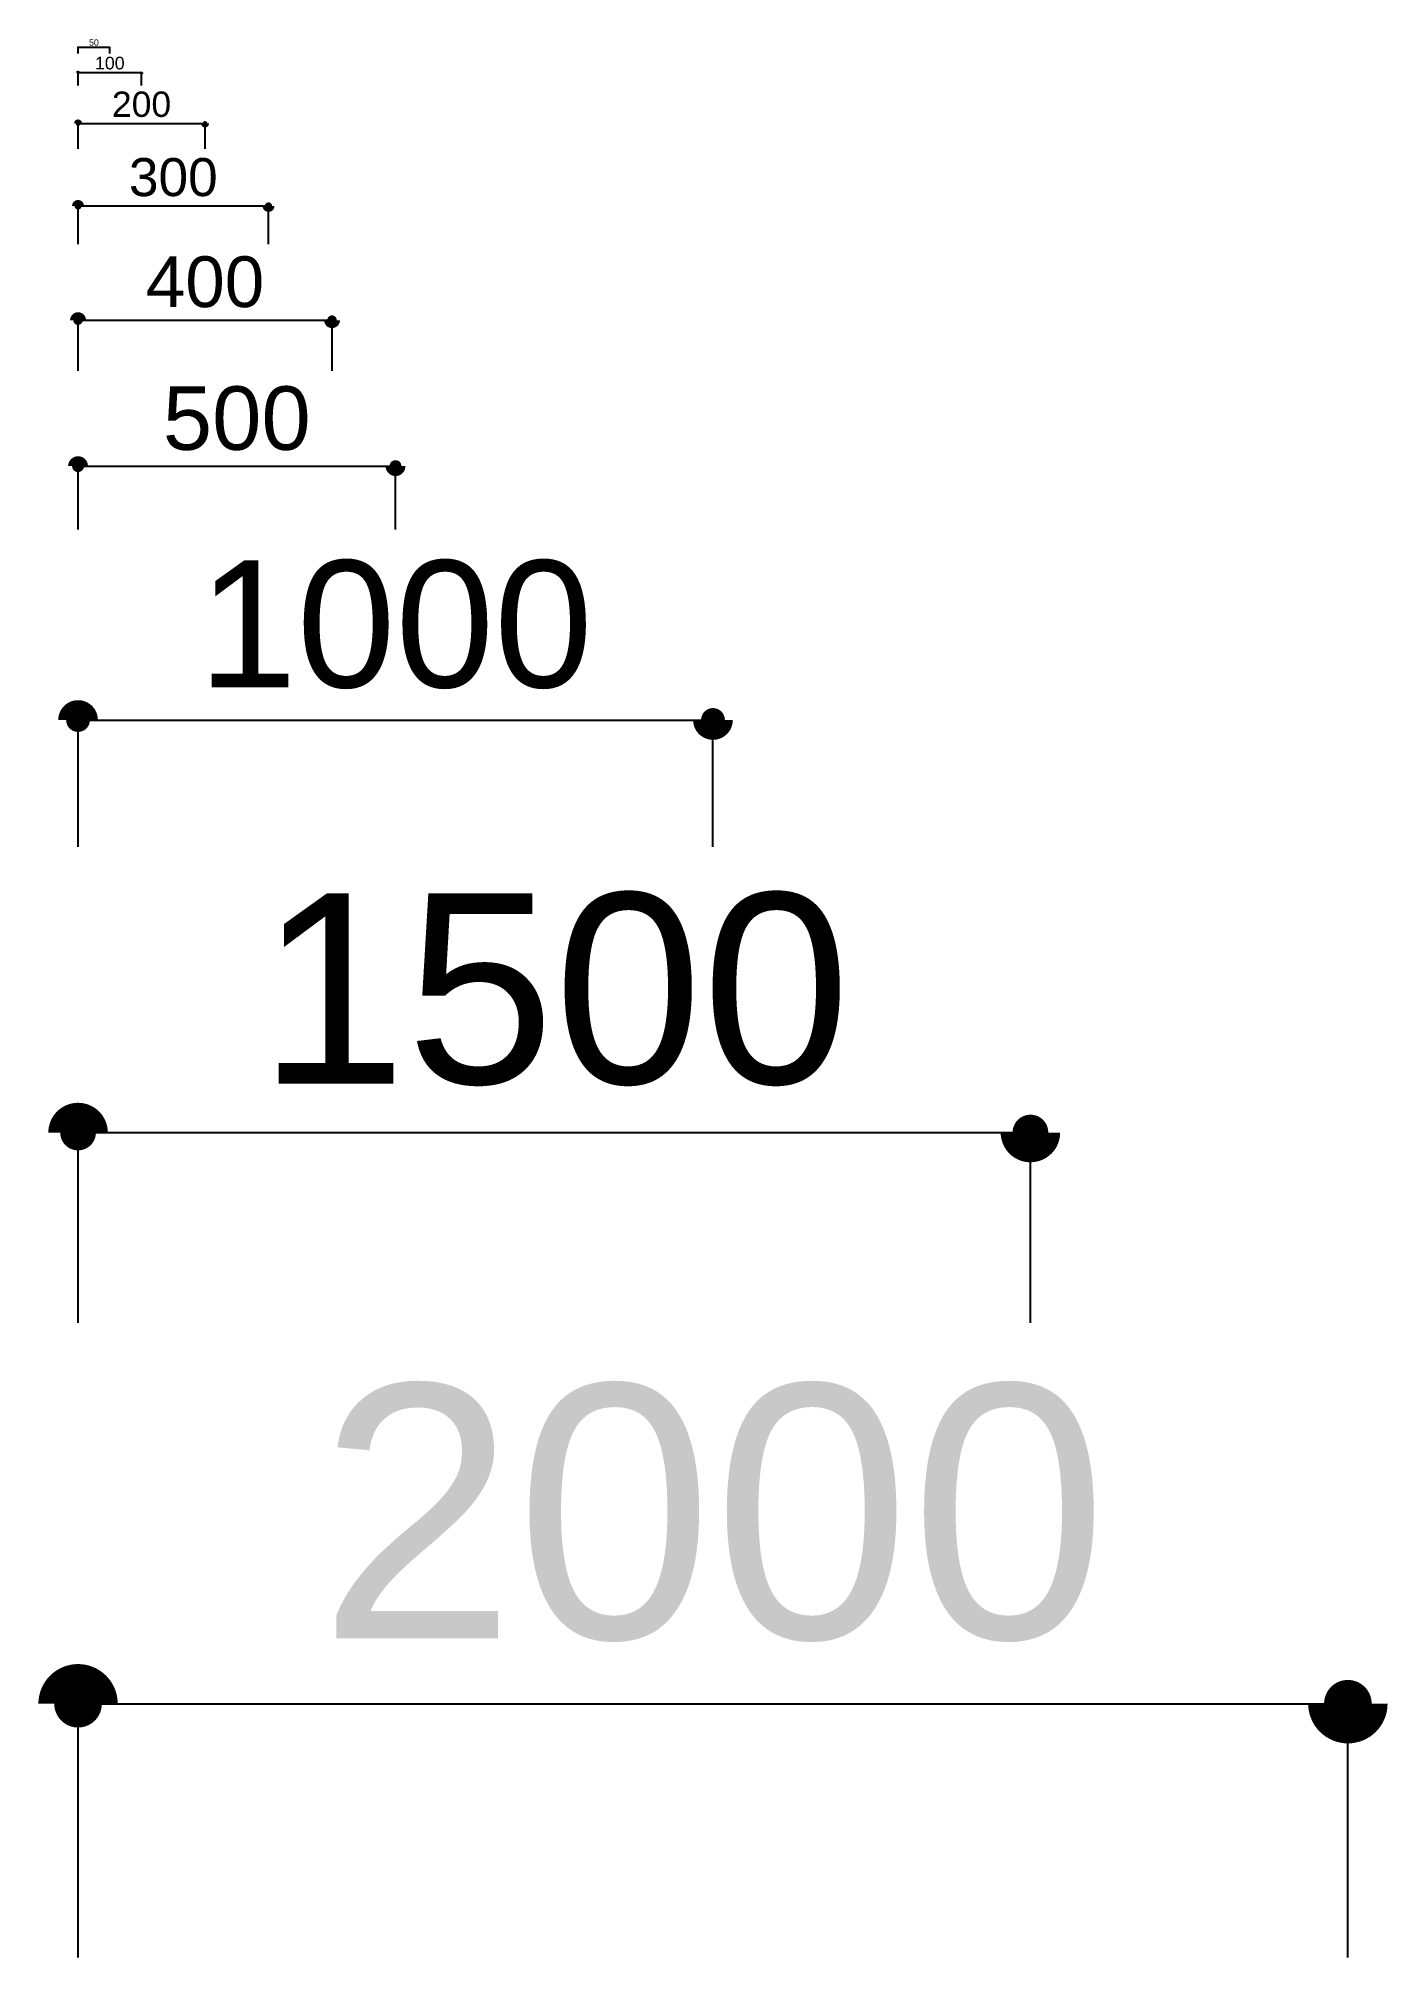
# Model space of a CAD drawing. Header units: metres. Extents: x -2000 to 323164, y 5742 to 90121.
# Drawn here: x 321039 to 323164, y 6000 to 9024 of the extents above.
import ezdxf

# ---------------------------------------------------------------- set-up
doc = ezdxf.new("R2010")
doc.units = ezdxf.units.M
for name, color, linetype, lineweight in [('A7-TXT-150', 213, 'Continuous', 5), ('A7-TXT-20', 163, 'Continuous', 5), ('A7-TXT-200', 223, 'Continuous', 5), ('A7-TXT-30', 173, 'Continuous', 5), ('A7-TXT-40', 183, 'Continuous', 5), ('A7-TXT-5', 143, 'Continuous', 5), ('A7-TXT-50', 193, 'Continuous', 5)]:
    doc.layers.add(name, color=color, linetype=linetype, lineweight=lineweight)
doc.styles.add('AtoY_10', font='Arial.ttf', dxfattribs={"height": 20})
doc.styles.add('AtoY_100', font='Arial.ttf', dxfattribs={"height": 200})
doc.styles.add('AtoY_150', font='Arial.ttf', dxfattribs={"height": 300})
doc.styles.add('AtoY_20', font='Arial.ttf', dxfattribs={"height": 40})
doc.styles.add('AtoY_200', font='Arial.ttf', dxfattribs={"height": 400})
doc.styles.add('AtoY_30', font='Arial.ttf', dxfattribs={"height": 60})
doc.styles.add('AtoY_40', font='Arial.ttf', dxfattribs={"height": 80})
doc.styles.add('AtoY_5', font='Arial.ttf', dxfattribs={"height": 10})
doc.styles.add('AtoY_50', font='Arial.ttf', dxfattribs={"height": 100})
doc.dimstyles.new('AtoY_cot_10', dxfattribs={"dimtxt": 20, "dimasz": 10, "dimexe": 0, "dimexo": 0, "dimgap": 5, "dimtad": 1, "dimdec": 0, "dimtxsty": 'AtoY_10', "dimblk": 'DOTSMALL', "dimcen": 5, "dimadec": 1, "dimazin": 3, "dimtfac": 1, "dimtdec": 0, "dimtmove": 0, "dimatfit": 3, "dimldrblk": 'DOTSMALL', "dimarcsym": 0})
doc.dimstyles.new('AtoY_cot_100', dxfattribs={"dimtxt": 200, "dimasz": 100, "dimexe": 0, "dimexo": 0, "dimgap": 50, "dimtad": 1, "dimdec": 0, "dimtxsty": 'AtoY_100', "dimblk": 'DOTSMALL', "dimcen": 5, "dimadec": 1, "dimazin": 3, "dimtfac": 1, "dimtdec": 0, "dimtmove": 0, "dimatfit": 3, "dimldrblk": 'DOTSMALL', "dimarcsym": 0})
doc.dimstyles.new('AtoY_cot_150', dxfattribs={"dimtxt": 300, "dimasz": 150, "dimexe": 0, "dimexo": 0, "dimgap": 75, "dimtad": 1, "dimdec": 0, "dimtxsty": 'AtoY_150', "dimblk": 'DOTSMALL', "dimcen": 5, "dimadec": 1, "dimazin": 3, "dimtfac": 1, "dimtdec": 0, "dimtmove": 0, "dimatfit": 3, "dimldrblk": 'DOTSMALL', "dimarcsym": 0})
doc.dimstyles.new('AtoY_cot_20', dxfattribs={"dimtxt": 40, "dimasz": 20, "dimexe": 0, "dimexo": 0, "dimgap": 10, "dimtad": 1, "dimdec": 0, "dimtxsty": 'AtoY_20', "dimblk": 'DOTSMALL', "dimcen": 5, "dimadec": 1, "dimazin": 3, "dimtfac": 1, "dimtdec": 0, "dimtmove": 0, "dimatfit": 3, "dimldrblk": 'DOTSMALL', "dimarcsym": 0})
doc.dimstyles.new('AtoY_cot_200', dxfattribs={"dimtxt": 400, "dimasz": 200, "dimexe": 0, "dimexo": 0, "dimgap": 100, "dimtad": 1, "dimdec": 0, "dimtxsty": 'AtoY_200', "dimblk": 'DOTSMALL', "dimcen": 5, "dimadec": 1, "dimazin": 3, "dimtfac": 1, "dimtdec": 0, "dimtmove": 0, "dimatfit": 3, "dimldrblk": 'DOTSMALL', "dimarcsym": 0})
doc.dimstyles.new('AtoY_cot_30', dxfattribs={"dimtxt": 60, "dimasz": 30, "dimexe": 0, "dimexo": 0, "dimgap": 15, "dimtad": 1, "dimdec": 0, "dimtxsty": 'AtoY_30', "dimblk": 'DOTSMALL', "dimcen": 5, "dimadec": 1, "dimazin": 3, "dimtfac": 1, "dimtdec": 0, "dimtmove": 0, "dimatfit": 3, "dimldrblk": 'DOTSMALL', "dimarcsym": 0})
doc.dimstyles.new('AtoY_cot_40', dxfattribs={"dimtxt": 80, "dimasz": 40, "dimexe": 0, "dimexo": 0, "dimgap": 20, "dimtad": 1, "dimdec": 0, "dimtxsty": 'AtoY_40', "dimblk": 'DOTSMALL', "dimcen": 5, "dimadec": 1, "dimazin": 3, "dimtfac": 1, "dimtdec": 0, "dimtmove": 0, "dimatfit": 3, "dimldrblk": 'DOTSMALL', "dimarcsym": 0})
doc.dimstyles.new('AtoY_cot_5', dxfattribs={"dimtxt": 10, "dimasz": 5, "dimexe": 0, "dimexo": 0, "dimgap": 2.5, "dimtad": 1, "dimdec": 0, "dimtxsty": 'AtoY_5', "dimblk": 'DOTSMALL', "dimcen": 5, "dimadec": 1, "dimazin": 3, "dimtfac": 1, "dimtdec": 0, "dimtmove": 0, "dimatfit": 3, "dimldrblk": 'DOTSMALL', "dimarcsym": 0})
doc.dimstyles.new('AtoY_cot_50', dxfattribs={"dimtxt": 100, "dimasz": 50, "dimexe": 0, "dimexo": 0, "dimgap": 25, "dimtad": 1, "dimdec": 0, "dimtxsty": 'AtoY_50', "dimblk": 'DOTSMALL', "dimcen": 5, "dimadec": 1, "dimazin": 3, "dimtfac": 1, "dimtdec": 0, "dimtmove": 0, "dimatfit": 3, "dimldrblk": 'DOTSMALL', "dimarcsym": 0})

# ---------------------------------------------------------------- blocks, each defined once
blk = doc.blocks.new('_DotSmall')
at = {"color": 0, "linetype": 'ByBlock', "const_width": 0.5}
blk.add_lwpolyline([(-0.0625, 0, 1), (0.0625, 0, 1)], format="xyb", dxfattribs=at)

msp = doc.modelspace()

# ---------------------------------------------------------------- dimensions: what is measured, and where the dimension line sits
at = {"layer": 'A7-TXT-150'}
msp.add_linear_dim(base=(321101.5, 7300.1), p1=(321101.5, 7000.1), p2=(322601.5, 7000.1), dimstyle='AtoY_cot_150', dxfattribs=at).render()
at = {"layer": 'A7-TXT-20'}
for base, p1, p2, dimstyle in [((321101.5, 8970.1), (321101.5, 8950.1), (321201.5, 8950.1), 'AtoY_cot_10'), ((321101.5, 8890.1), (321101.5, 8850.1), (321301.5, 8850.1), 'AtoY_cot_20')]:
    msp.add_linear_dim(base=base, p1=p1, p2=p2, dimstyle=dimstyle, dxfattribs=at).render()
at = {"layer": 'A7-TXT-200'}
msp.add_linear_dim(base=(321101.5, 6400.1), p1=(321101.5, 6000.1), p2=(323101.5, 6000.1), dimstyle='AtoY_cot_200', dxfattribs=at).render()
at = {"layer": 'A7-TXT-30'}
msp.add_linear_dim(base=(321101.5, 8760.1), p1=(321101.5, 8700.1), p2=(321401.5, 8700.1), dimstyle='AtoY_cot_30', dxfattribs=at).render()
at = {"layer": 'A7-TXT-40'}
msp.add_linear_dim(base=(321101.5, 8580.1), p1=(321101.5, 8500.1), p2=(321501.5, 8500.1), dimstyle='AtoY_cot_40', dxfattribs=at).render()
at = {"layer": 'A7-TXT-5'}
msp.add_linear_dim(base=(321101.5, 9010.1), p1=(321101.5, 9000.1), p2=(321151.5, 9000.1), dimstyle='AtoY_cot_5', dxfattribs=at).render()
at = {"layer": 'A7-TXT-50'}
for base, p1, p2, dimstyle in [((321101.5, 8350.1), (321101.5, 8250.1), (321601.5, 8250.1), 'AtoY_cot_50'), ((321101.5, 7950.1), (321101.5, 7750.1), (322101.5, 7750.1), 'AtoY_cot_100')]:
    msp.add_linear_dim(base=base, p1=p1, p2=p2, dimstyle=dimstyle, dxfattribs=at).render()

doc.saveas('drawing.dxf')
